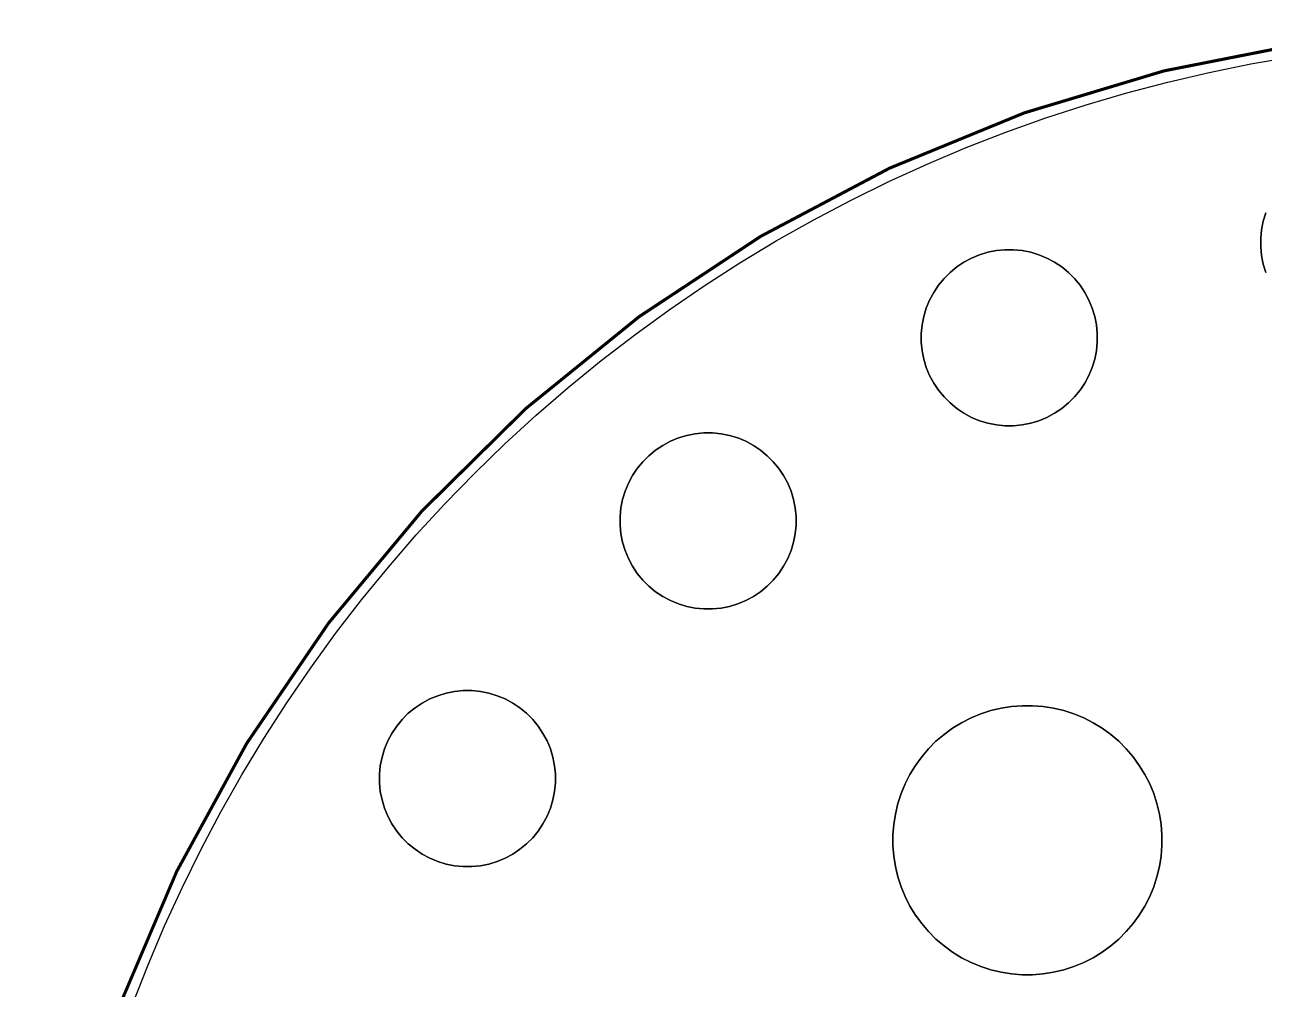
# Model space of a CAD drawing. Header units: millimetres. Extents: x -123 to 123, y -121 to 123.
# Drawn here: x -122.8 to -21.3, y 43.9 to 122.8 of the extents above; entities that cross this region are included whole.
import ezdxf

# ---------------------------------------------------------------- set-up
doc = ezdxf.new("R2010")
doc.units = ezdxf.units.MM
for name, color, linetype in [('BottomLayer', 5, 'Continuous'), ('Mechanical1', 6, 'Continuous'), ('MultiLayer', 9, 'Continuous'), ('TopLayer', 1, 'Continuous')]:
    doc.layers.add(name, color=color, linetype=linetype)

msp = doc.modelspace()

# ---------------------------------------------------------------- linework, layer by layer
at = {"layer": 'BottomLayer'}
for p, q in [((-22.44, 119.56), (-19.02, 120.15)), ((-29.22, 118.08), (-25.84, 118.87)), ((-25.84, 118.87), (-22.44, 119.56)), ((-32.58, 117.2), (-29.22, 118.08)), ((-35.91, 116.22), (-32.58, 117.2)), ((-39.21, 115.15), (-35.91, 116.22)), ((-42.48, 113.98), (-39.21, 115.15)), ((-45.72, 112.72), (-42.48, 113.98)), ((-48.91, 111.37), (-45.72, 112.72)), ((-52.07, 109.93), (-48.91, 111.37)), ((-55.19, 108.4), (-52.07, 109.93)), ((-58.26, 106.78), (-55.19, 108.4)), ((-61.28, 105.08), (-58.26, 106.78)), ((-21.42, 106.69), (-21.55, 106)), ((-21.21, 107.37), (-21.42, 106.69)), ((-21.55, 106), (-21.62, 105.3)), ((-64.26, 103.29), (-61.28, 105.08)), ((-21.62, 105.3), (-21.62, 104.94)), ((-21.62, 104.94), (-21.62, 104.59)), ((-21.62, 104.59), (-21.55, 103.88)), ((-45.28, 103.67), (-45.91, 103.34)), ((-44.63, 103.95), (-45.28, 103.67)), ((-43.95, 104.15), (-44.63, 103.95)), ((-43.26, 104.29), (-43.95, 104.15)), ((-42.56, 104.36), (-43.26, 104.29)), ((-41.85, 104.36), (-42.56, 104.36)), ((-41.14, 104.29), (-41.85, 104.36)), ((-40.45, 104.15), (-41.14, 104.29)), ((-39.77, 103.95), (-40.45, 104.15)), ((-39.12, 103.67), (-39.77, 103.95)), ((-38.5, 103.34), (-39.12, 103.67)), ((-21.55, 103.88), (-21.42, 103.19)), ((-67.18, 101.41), (-64.26, 103.29)), ((-47.04, 102.5), (-47.54, 102)), ((-46.5, 102.95), (-47.04, 102.5)), ((-45.91, 103.34), (-46.5, 102.95)), ((-37.91, 102.95), (-38.5, 103.34)), ((-37.36, 102.5), (-37.91, 102.95)), ((-36.86, 102), (-37.36, 102.5)), ((-21.42, 103.19), (-21.21, 102.51)), ((-47.99, 101.45), (-48.38, 100.86)), ((-47.54, 102), (-47.99, 101.45)), ((-36.41, 101.45), (-36.86, 102)), ((-36.02, 100.86), (-36.41, 101.45)), ((-70.04, 99.45), (-67.18, 101.41)), ((-48.38, 100.86), (-48.72, 100.24)), ((-35.69, 100.24), (-36.02, 100.86)), ((-72.85, 97.41), (-70.04, 99.45)), ((-48.99, 99.59), (-49.19, 98.91)), ((-48.72, 100.24), (-48.99, 99.59)), ((-35.41, 99.59), (-35.69, 100.24)), ((-35.21, 98.91), (-35.41, 99.59)), ((-49.19, 98.91), (-49.33, 98.22)), ((-35.07, 98.22), (-35.21, 98.91)), ((-75.6, 95.29), (-72.85, 97.41)), ((-49.33, 98.22), (-49.4, 97.51)), ((-49.4, 97.51), (-49.4, 97.16)), ((-35, 97.51), (-35.07, 98.22)), ((-35, 97.16), (-35, 97.51)), ((-49.4, 97.16), (-49.4, 96.8)), ((-49.4, 96.8), (-49.33, 96.1)), ((-35.07, 96.1), (-35, 96.8)), ((-35, 96.8), (-35, 97.16)), ((-49.33, 96.1), (-49.19, 95.41)), ((-49.19, 95.41), (-48.99, 94.73)), ((-35.41, 94.73), (-35.21, 95.41)), ((-35.21, 95.41), (-35.07, 96.1)), ((-78.29, 93.1), (-75.6, 95.29)), ((-48.99, 94.73), (-48.72, 94.08)), ((-35.69, 94.08), (-35.41, 94.73)), ((-48.72, 94.08), (-48.38, 93.45)), ((-48.38, 93.45), (-47.99, 92.86)), ((-36.41, 92.86), (-36.02, 93.45)), ((-36.02, 93.45), (-35.69, 94.08)), ((-80.92, 90.83), (-78.29, 93.1)), ((-47.99, 92.86), (-47.54, 92.32)), ((-47.54, 92.32), (-47.04, 91.82)), ((-37.36, 91.82), (-36.86, 92.32)), ((-36.86, 92.32), (-36.41, 92.86)), ((-47.04, 91.82), (-46.5, 91.37)), ((-46.5, 91.37), (-45.91, 90.98)), ((-38.5, 90.98), (-37.91, 91.37)), ((-37.91, 91.37), (-37.36, 91.82)), ((-83.47, 88.48), (-80.92, 90.83)), ((-45.91, 90.98), (-45.28, 90.64)), ((-45.28, 90.64), (-44.63, 90.37)), ((-44.63, 90.37), (-43.95, 90.17)), ((-40.45, 90.17), (-39.77, 90.37)), ((-39.77, 90.37), (-39.12, 90.64)), ((-39.12, 90.64), (-38.5, 90.98)), ((-67.91, 89.3), (-68.6, 89.16)), ((-67.2, 89.37), (-67.91, 89.3)), ((-66.5, 89.37), (-67.2, 89.37)), ((-65.79, 89.3), (-66.5, 89.37)), ((-65.1, 89.16), (-65.79, 89.3)), ((-43.95, 90.17), (-43.26, 90.03)), ((-43.26, 90.03), (-42.56, 89.96)), ((-42.56, 89.96), (-41.85, 89.96)), ((-41.85, 89.96), (-41.14, 90.03)), ((-41.14, 90.03), (-40.45, 90.17)), ((-85.96, 86.06), (-83.47, 88.48)), ((-70.56, 88.35), (-71.14, 87.96)), ((-69.93, 88.69), (-70.56, 88.35)), ((-69.28, 88.96), (-69.93, 88.69)), ((-68.6, 89.16), (-69.28, 88.96)), ((-64.42, 88.96), (-65.1, 89.16)), ((-63.77, 88.69), (-64.42, 88.96)), ((-63.14, 88.35), (-63.77, 88.69)), ((-62.56, 87.96), (-63.14, 88.35)), ((-71.69, 87.51), (-72.19, 87.01)), ((-71.14, 87.96), (-71.69, 87.51)), ((-62.01, 87.51), (-62.56, 87.96)), ((-61.51, 87.01), (-62.01, 87.51)), ((-72.64, 86.46), (-73.03, 85.88)), ((-72.19, 87.01), (-72.64, 86.46)), ((-61.06, 86.46), (-61.51, 87.01)), ((-60.67, 85.88), (-61.06, 86.46)), ((-88.39, 83.57), (-85.96, 86.06)), ((-73.37, 85.25), (-73.64, 84.6)), ((-73.03, 85.88), (-73.37, 85.25)), ((-60.33, 85.25), (-60.67, 85.88)), ((-60.06, 84.6), (-60.33, 85.25)), ((-73.64, 84.6), (-73.84, 83.92)), ((-59.86, 83.92), (-60.06, 84.6)), ((-90.73, 81.02), (-88.39, 83.57)), ((-73.98, 83.23), (-74.05, 82.52)), ((-73.84, 83.92), (-73.98, 83.23)), ((-59.72, 83.23), (-59.86, 83.92)), ((-59.65, 82.52), (-59.72, 83.23)), ((-74.05, 82.52), (-74.05, 82.17)), ((-74.05, 82.17), (-74.05, 81.82)), ((-59.65, 82.17), (-59.65, 82.52)), ((-59.65, 81.82), (-59.65, 82.17)), ((-74.05, 81.82), (-73.98, 81.11)), ((-59.72, 81.11), (-59.65, 81.82)), ((-93.01, 78.4), (-90.73, 81.02)), ((-73.98, 81.11), (-73.84, 80.42)), ((-73.84, 80.42), (-73.64, 79.74)), ((-60.06, 79.74), (-59.86, 80.42)), ((-59.86, 80.42), (-59.72, 81.11)), ((-73.64, 79.74), (-73.37, 79.09)), ((-60.33, 79.09), (-60.06, 79.74)), ((-95.21, 75.71), (-93.01, 78.4)), ((-73.37, 79.09), (-73.03, 78.46)), ((-73.03, 78.46), (-72.64, 77.88)), ((-61.06, 77.88), (-60.67, 78.46)), ((-60.67, 78.46), (-60.33, 79.09)), ((-72.64, 77.88), (-72.19, 77.33)), ((-72.19, 77.33), (-71.69, 76.83)), ((-62.01, 76.83), (-61.51, 77.33)), ((-61.51, 77.33), (-61.06, 77.88)), ((-71.69, 76.83), (-71.14, 76.38)), ((-71.14, 76.38), (-70.56, 75.99)), ((-63.14, 75.99), (-62.56, 76.38)), ((-62.56, 76.38), (-62.01, 76.83)), ((-97.33, 72.96), (-95.21, 75.71)), ((-70.56, 75.99), (-69.93, 75.65)), ((-69.93, 75.65), (-69.28, 75.38)), ((-69.28, 75.38), (-68.6, 75.18)), ((-68.6, 75.18), (-67.91, 75.04)), ((-65.79, 75.04), (-65.1, 75.18)), ((-65.1, 75.18), (-64.42, 75.38)), ((-64.42, 75.38), (-63.77, 75.65)), ((-63.77, 75.65), (-63.14, 75.99)), ((-67.91, 75.04), (-67.2, 74.97)), ((-67.2, 74.97), (-66.5, 74.97)), ((-66.5, 74.97), (-65.79, 75.04)), ((-99.37, 70.16), (-97.33, 72.96)), ((-101.33, 67.29), (-99.37, 70.16)), ((-88.29, 68.08), (-88.97, 67.87)), ((-87.6, 68.22), (-88.29, 68.08)), ((-86.89, 68.29), (-87.6, 68.22)), ((-86.19, 68.29), (-86.89, 68.29)), ((-85.48, 68.22), (-86.19, 68.29)), ((-84.79, 68.08), (-85.48, 68.22)), ((-84.11, 67.87), (-84.79, 68.08)), ((-103.21, 64.37), (-101.33, 67.29)), ((-90.25, 67.27), (-90.83, 66.88)), ((-89.62, 67.6), (-90.25, 67.27)), ((-88.97, 67.87), (-89.62, 67.6)), ((-83.46, 67.6), (-84.11, 67.87)), ((-82.83, 67.27), (-83.46, 67.6)), ((-82.25, 66.88), (-82.83, 67.27)), ((-42.01, 66.99), (-42.87, 66.85)), ((-41.15, 67.05), (-42.01, 66.99)), ((-40.29, 67.05), (-41.15, 67.05)), ((-39.42, 66.99), (-40.29, 67.05)), ((-38.57, 66.85), (-39.42, 66.99)), ((-91.88, 65.93), (-92.33, 65.38)), ((-91.38, 66.43), (-91.88, 65.93)), ((-90.83, 66.88), (-91.38, 66.43)), ((-81.7, 66.43), (-82.25, 66.88)), ((-81.2, 65.93), (-81.7, 66.43)), ((-80.75, 65.38), (-81.2, 65.93)), ((-45.33, 66.05), (-46.1, 65.66)), ((-44.53, 66.38), (-45.33, 66.05)), ((-43.71, 66.65), (-44.53, 66.38)), ((-42.87, 66.85), (-43.71, 66.65)), ((-37.73, 66.65), (-38.57, 66.85)), ((-36.91, 66.38), (-37.73, 66.65)), ((-36.11, 66.05), (-36.91, 66.38)), ((-35.34, 65.66), (-36.11, 66.05)), ((-92.33, 65.38), (-92.72, 64.79)), ((-80.36, 64.79), (-80.75, 65.38)), ((-46.84, 65.21), (-47.54, 64.7)), ((-46.1, 65.66), (-46.84, 65.21)), ((-34.6, 65.21), (-35.34, 65.66)), ((-33.9, 64.7), (-34.6, 65.21)), ((-105.01, 61.4), (-103.21, 64.37)), ((-93.06, 64.17), (-93.33, 63.52)), ((-92.72, 64.79), (-93.06, 64.17)), ((-80.02, 64.17), (-80.36, 64.79)), ((-79.75, 63.52), (-80.02, 64.17)), ((-48.2, 64.14), (-48.81, 63.52)), ((-47.54, 64.7), (-48.2, 64.14)), ((-33.24, 64.14), (-33.9, 64.7)), ((-32.63, 63.52), (-33.24, 64.14)), ((-93.33, 63.52), (-93.53, 62.84)), ((-79.55, 62.84), (-79.75, 63.52)), ((-48.81, 63.52), (-49.37, 62.87)), ((-32.07, 62.87), (-32.63, 63.52)), ((-93.67, 62.14), (-93.74, 61.44)), ((-93.53, 62.84), (-93.67, 62.14)), ((-79.41, 62.14), (-79.55, 62.84)), ((-79.34, 61.44), (-79.41, 62.14)), ((-49.88, 62.17), (-50.33, 61.43)), ((-49.37, 62.87), (-49.88, 62.17)), ((-31.56, 62.17), (-32.07, 62.87)), ((-31.11, 61.43), (-31.56, 62.17)), ((-106.72, 58.38), (-105.01, 61.4)), ((-93.74, 61.44), (-93.74, 61.09)), ((-93.74, 61.09), (-93.74, 60.73)), ((-79.34, 61.09), (-79.34, 61.44)), ((-79.34, 60.73), (-79.34, 61.09)), ((-50.33, 61.43), (-50.72, 60.66)), ((-30.71, 60.66), (-31.11, 61.43)), ((-93.74, 60.73), (-93.67, 60.03)), ((-93.67, 60.03), (-93.53, 59.34)), ((-79.55, 59.34), (-79.41, 60.03)), ((-79.41, 60.03), (-79.34, 60.73)), ((-51.06, 59.86), (-51.32, 59.04)), ((-50.72, 60.66), (-51.06, 59.86)), ((-30.38, 59.86), (-30.71, 60.66)), ((-30.12, 59.04), (-30.38, 59.86)), ((-93.53, 59.34), (-93.33, 58.66)), ((-79.75, 58.66), (-79.55, 59.34)), ((-51.32, 59.04), (-51.52, 58.19)), ((-29.91, 58.19), (-30.12, 59.04)), ((-108.34, 55.31), (-106.72, 58.38)), ((-93.33, 58.66), (-93.06, 58)), ((-93.06, 58), (-92.72, 57.38)), ((-80.36, 57.38), (-80.02, 58)), ((-80.02, 58), (-79.75, 58.66)), ((-51.52, 58.19), (-51.66, 57.34)), ((-29.78, 57.34), (-29.91, 58.19)), ((-92.72, 57.38), (-92.33, 56.79)), ((-80.75, 56.79), (-80.36, 57.38)), ((-51.66, 57.34), (-51.73, 56.48)), ((-29.71, 56.48), (-29.78, 57.34)), ((-92.33, 56.79), (-91.88, 56.25)), ((-91.88, 56.25), (-91.38, 55.75)), ((-81.7, 55.75), (-81.2, 56.25)), ((-81.2, 56.25), (-80.75, 56.79)), ((-51.73, 56.48), (-51.73, 56.04)), ((-51.73, 56.04), (-51.73, 55.61)), ((-29.71, 56.04), (-29.71, 56.48)), ((-29.71, 55.61), (-29.71, 56.04)), ((-109.87, 52.2), (-108.34, 55.31)), ((-91.38, 55.75), (-90.83, 55.3)), ((-90.83, 55.3), (-90.25, 54.9)), ((-90.25, 54.9), (-89.62, 54.57)), ((-83.46, 54.57), (-82.83, 54.9)), ((-82.83, 54.9), (-82.25, 55.3)), ((-82.25, 55.3), (-81.7, 55.75)), ((-51.73, 55.61), (-51.66, 54.75)), ((-29.78, 54.75), (-29.71, 55.61)), ((-89.62, 54.57), (-88.97, 54.3)), ((-88.97, 54.3), (-88.29, 54.09)), ((-88.29, 54.09), (-87.6, 53.96)), ((-87.6, 53.96), (-86.89, 53.89)), ((-86.89, 53.89), (-86.19, 53.89)), ((-86.19, 53.89), (-85.48, 53.96)), ((-85.48, 53.96), (-84.79, 54.09)), ((-84.79, 54.09), (-84.11, 54.3)), ((-84.11, 54.3), (-83.46, 54.57)), ((-51.66, 54.75), (-51.52, 53.9)), ((-51.52, 53.9), (-51.32, 53.05)), ((-30.12, 53.05), (-29.91, 53.9)), ((-29.91, 53.9), (-29.78, 54.75)), ((-51.32, 53.05), (-51.06, 52.23)), ((-30.38, 52.23), (-30.12, 53.05)), ((-111.32, 49.04), (-109.87, 52.2)), ((-51.06, 52.23), (-50.72, 51.43)), ((-30.71, 51.43), (-30.38, 52.23)), ((-50.72, 51.43), (-50.33, 50.66)), ((-31.11, 50.66), (-30.71, 51.43)), ((-50.33, 50.66), (-49.88, 49.92)), ((-49.88, 49.92), (-49.37, 49.22)), ((-32.07, 49.22), (-31.56, 49.92)), ((-31.56, 49.92), (-31.11, 50.66)), ((-112.67, 45.84), (-111.32, 49.04)), ((-49.37, 49.22), (-48.81, 48.57)), ((-32.63, 48.57), (-32.07, 49.22)), ((-48.81, 48.57), (-48.2, 47.95)), ((-48.2, 47.95), (-47.54, 47.39)), ((-33.9, 47.39), (-33.24, 47.95)), ((-33.24, 47.95), (-32.63, 48.57)), ((-47.54, 47.39), (-46.84, 46.88)), ((-46.84, 46.88), (-46.1, 46.43)), ((-35.34, 46.43), (-34.6, 46.88)), ((-34.6, 46.88), (-33.9, 47.39)), ((-113.94, 42.61), (-112.67, 45.84)), ((-46.1, 46.43), (-45.33, 46.04)), ((-45.33, 46.04), (-44.53, 45.71)), ((-44.53, 45.71), (-43.71, 45.44)), ((-37.73, 45.44), (-36.91, 45.71)), ((-36.91, 45.71), (-36.11, 46.04)), ((-36.11, 46.04), (-35.34, 46.43)), ((-43.71, 45.44), (-42.87, 45.24)), ((-42.87, 45.24), (-42.01, 45.1)), ((-42.01, 45.1), (-41.15, 45.04)), ((-41.15, 45.04), (-40.29, 45.04)), ((-40.29, 45.04), (-39.42, 45.1)), ((-39.42, 45.1), (-38.57, 45.24)), ((-38.57, 45.24), (-37.73, 45.44))]:
    msp.add_line(p, q, dxfattribs=at)
at = {"layer": 'Mechanical1', "const_width": 0.254}
msp.add_lwpolyline([(-21.17, -120.8, -11.497626), (21.17, -120.8)], format="xyb", dxfattribs=at)
at = {"layer": 'MultiLayer'}
for p, q in [((-21.55, 106), (-21.42, 106.69)), ((-21.42, 106.69), (-21.21, 107.37)), ((-21.62, 105.3), (-21.55, 106)), ((-21.62, 104.94), (-21.62, 105.3)), ((-21.62, 104.59), (-21.62, 104.94)), ((-21.55, 103.88), (-21.62, 104.59)), ((-45.91, 103.34), (-45.28, 103.67)), ((-45.28, 103.67), (-44.63, 103.95)), ((-44.63, 103.95), (-43.95, 104.15)), ((-43.95, 104.15), (-43.26, 104.29)), ((-43.26, 104.29), (-42.56, 104.36)), ((-42.56, 104.36), (-42.2, 104.36)), ((-42.2, 104.36), (-41.85, 104.36)), ((-41.85, 104.36), (-41.14, 104.29)), ((-41.14, 104.29), (-40.45, 104.15)), ((-40.45, 104.15), (-39.77, 103.95)), ((-39.77, 103.95), (-39.12, 103.67)), ((-39.12, 103.67), (-38.5, 103.34)), ((-21.42, 103.19), (-21.55, 103.88)), ((-47.54, 102), (-47.04, 102.5)), ((-47.04, 102.5), (-46.5, 102.95)), ((-46.5, 102.95), (-45.91, 103.34)), ((-38.5, 103.34), (-37.91, 102.95)), ((-37.91, 102.95), (-37.36, 102.5)), ((-37.36, 102.5), (-36.86, 102)), ((-21.21, 102.51), (-21.42, 103.19)), ((-48.38, 100.86), (-47.99, 101.45)), ((-47.99, 101.45), (-47.54, 102)), ((-36.86, 102), (-36.41, 101.45)), ((-36.41, 101.45), (-36.02, 100.86)), ((-48.72, 100.24), (-48.38, 100.86)), ((-36.02, 100.86), (-35.69, 100.24)), ((-49.19, 98.91), (-48.99, 99.59)), ((-48.99, 99.59), (-48.72, 100.24)), ((-35.69, 100.24), (-35.41, 99.59)), ((-35.41, 99.59), (-35.21, 98.91)), ((-49.33, 98.22), (-49.19, 98.91)), ((-35.21, 98.91), (-35.07, 98.22)), ((-49.4, 97.51), (-49.33, 98.22)), ((-49.4, 97.16), (-49.4, 97.51)), ((-35.07, 98.22), (-35, 97.51)), ((-35, 97.51), (-35, 97.16)), ((-49.4, 96.8), (-49.4, 97.16)), ((-49.33, 96.1), (-49.4, 96.8)), ((-35, 96.8), (-35.07, 96.1)), ((-35, 97.16), (-35, 96.8)), ((-49.19, 95.41), (-49.33, 96.1)), ((-48.99, 94.73), (-49.19, 95.41)), ((-35.21, 95.41), (-35.41, 94.73)), ((-35.07, 96.1), (-35.21, 95.41)), ((-48.72, 94.08), (-48.99, 94.73)), ((-35.41, 94.73), (-35.69, 94.08)), ((-48.38, 93.45), (-48.72, 94.08)), ((-47.99, 92.86), (-48.38, 93.45)), ((-36.02, 93.45), (-36.41, 92.86)), ((-35.69, 94.08), (-36.02, 93.45)), ((-47.54, 92.32), (-47.99, 92.86)), ((-47.04, 91.82), (-47.54, 92.32)), ((-36.86, 92.32), (-37.36, 91.82)), ((-36.41, 92.86), (-36.86, 92.32)), ((-46.5, 91.37), (-47.04, 91.82)), ((-45.91, 90.98), (-46.5, 91.37)), ((-37.91, 91.37), (-38.5, 90.98)), ((-37.36, 91.82), (-37.91, 91.37)), ((-45.28, 90.64), (-45.91, 90.98)), ((-44.63, 90.37), (-45.28, 90.64)), ((-43.95, 90.17), (-44.63, 90.37)), ((-39.77, 90.37), (-40.45, 90.17)), ((-39.12, 90.64), (-39.77, 90.37)), ((-38.5, 90.98), (-39.12, 90.64)), ((-68.6, 89.16), (-67.91, 89.3)), ((-67.91, 89.3), (-67.2, 89.37)), ((-67.2, 89.37), (-66.85, 89.37)), ((-66.85, 89.37), (-66.5, 89.37)), ((-66.5, 89.37), (-65.79, 89.3)), ((-65.79, 89.3), (-65.1, 89.16)), ((-43.26, 90.03), (-43.95, 90.17)), ((-42.56, 89.96), (-43.26, 90.03)), ((-42.2, 89.96), (-42.56, 89.96)), ((-42.2, 89.96), (-42.2, 89.96)), ((-41.85, 89.96), (-42.2, 89.96)), ((-41.14, 90.03), (-41.85, 89.96)), ((-40.45, 90.17), (-41.14, 90.03)), ((-71.14, 87.96), (-70.56, 88.35)), ((-70.56, 88.35), (-69.93, 88.69)), ((-69.93, 88.69), (-69.28, 88.96)), ((-69.28, 88.96), (-68.6, 89.16)), ((-65.1, 89.16), (-64.42, 88.96)), ((-64.42, 88.96), (-63.77, 88.69)), ((-63.77, 88.69), (-63.14, 88.35)), ((-63.14, 88.35), (-62.56, 87.96)), ((-72.19, 87.01), (-71.69, 87.51)), ((-71.69, 87.51), (-71.14, 87.96)), ((-62.56, 87.96), (-62.01, 87.51)), ((-62.01, 87.51), (-61.51, 87.01)), ((-73.03, 85.88), (-72.64, 86.46)), ((-72.64, 86.46), (-72.19, 87.01)), ((-61.51, 87.01), (-61.06, 86.46)), ((-61.06, 86.46), (-60.67, 85.88)), ((-73.64, 84.6), (-73.37, 85.25)), ((-73.37, 85.25), (-73.03, 85.88)), ((-60.67, 85.88), (-60.33, 85.25)), ((-60.33, 85.25), (-60.06, 84.6)), ((-73.84, 83.92), (-73.64, 84.6)), ((-60.06, 84.6), (-59.86, 83.92)), ((-74.05, 82.52), (-73.98, 83.23)), ((-73.98, 83.23), (-73.84, 83.92)), ((-59.86, 83.92), (-59.72, 83.23)), ((-59.72, 83.23), (-59.65, 82.52)), ((-74.05, 82.17), (-74.05, 82.52)), ((-74.05, 81.82), (-74.05, 82.17)), ((-59.65, 82.52), (-59.65, 82.17)), ((-59.65, 82.17), (-59.65, 81.82)), ((-73.98, 81.11), (-74.05, 81.82)), ((-59.65, 81.82), (-59.72, 81.11)), ((-73.84, 80.42), (-73.98, 81.11)), ((-73.64, 79.74), (-73.84, 80.42)), ((-59.86, 80.42), (-60.06, 79.74)), ((-59.72, 81.11), (-59.86, 80.42)), ((-73.37, 79.09), (-73.64, 79.74)), ((-60.06, 79.74), (-60.33, 79.09)), ((-73.03, 78.46), (-73.37, 79.09)), ((-72.64, 77.88), (-73.03, 78.46)), ((-60.67, 78.46), (-61.06, 77.88)), ((-60.33, 79.09), (-60.67, 78.46)), ((-72.19, 77.33), (-72.64, 77.88)), ((-71.69, 76.83), (-72.19, 77.33)), ((-61.51, 77.33), (-62.01, 76.83)), ((-61.06, 77.88), (-61.51, 77.33)), ((-71.14, 76.38), (-71.69, 76.83)), ((-70.56, 75.99), (-71.14, 76.38)), ((-62.56, 76.38), (-63.14, 75.99)), ((-62.01, 76.83), (-62.56, 76.38)), ((-69.93, 75.65), (-70.56, 75.99)), ((-69.28, 75.38), (-69.93, 75.65)), ((-68.6, 75.18), (-69.28, 75.38)), ((-67.91, 75.04), (-68.6, 75.18)), ((-65.1, 75.18), (-65.79, 75.04)), ((-64.42, 75.38), (-65.1, 75.18)), ((-63.77, 75.65), (-64.42, 75.38)), ((-63.14, 75.99), (-63.77, 75.65)), ((-67.2, 74.97), (-67.91, 75.04)), ((-66.85, 74.97), (-67.2, 74.97)), ((-66.85, 74.97), (-66.85, 74.97)), ((-66.5, 74.97), (-66.85, 74.97)), ((-65.79, 75.04), (-66.5, 74.97)), ((-88.97, 67.87), (-88.29, 68.08)), ((-88.29, 68.08), (-87.6, 68.22)), ((-87.6, 68.22), (-86.89, 68.29)), ((-86.89, 68.29), (-86.54, 68.29)), ((-86.54, 68.29), (-86.19, 68.29)), ((-86.19, 68.29), (-85.48, 68.22)), ((-85.48, 68.22), (-84.79, 68.08)), ((-84.79, 68.08), (-84.11, 67.87)), ((-90.83, 66.88), (-90.25, 67.27)), ((-90.25, 67.27), (-89.62, 67.6)), ((-89.62, 67.6), (-88.97, 67.87)), ((-84.11, 67.87), (-83.46, 67.6)), ((-83.46, 67.6), (-82.83, 67.27)), ((-82.83, 67.27), (-82.25, 66.88)), ((-42.87, 66.85), (-42.01, 66.99)), ((-42.01, 66.99), (-41.15, 67.05)), ((-41.15, 67.05), (-40.72, 67.05)), ((-40.72, 67.05), (-40.29, 67.05)), ((-40.29, 67.05), (-39.42, 66.99)), ((-39.42, 66.99), (-38.57, 66.85)), ((-92.33, 65.38), (-91.88, 65.93)), ((-91.88, 65.93), (-91.38, 66.43)), ((-91.38, 66.43), (-90.83, 66.88)), ((-82.25, 66.88), (-81.7, 66.43)), ((-81.7, 66.43), (-81.2, 65.93)), ((-81.2, 65.93), (-80.75, 65.38)), ((-46.1, 65.66), (-45.33, 66.05)), ((-45.33, 66.05), (-44.53, 66.38)), ((-44.53, 66.38), (-43.71, 66.65)), ((-43.71, 66.65), (-42.87, 66.85)), ((-38.57, 66.85), (-37.73, 66.65)), ((-37.73, 66.65), (-36.91, 66.38)), ((-36.91, 66.38), (-36.11, 66.05)), ((-36.11, 66.05), (-35.34, 65.66)), ((-92.72, 64.79), (-92.33, 65.38)), ((-80.75, 65.38), (-80.36, 64.79)), ((-47.54, 64.7), (-46.84, 65.21)), ((-46.84, 65.21), (-46.1, 65.66)), ((-35.34, 65.66), (-34.6, 65.21)), ((-34.6, 65.21), (-33.9, 64.7)), ((-93.33, 63.52), (-93.06, 64.17)), ((-93.06, 64.17), (-92.72, 64.79)), ((-80.36, 64.79), (-80.02, 64.17)), ((-80.02, 64.17), (-79.75, 63.52)), ((-48.81, 63.52), (-48.2, 64.14)), ((-48.2, 64.14), (-47.54, 64.7)), ((-33.9, 64.7), (-33.24, 64.14)), ((-33.24, 64.14), (-32.63, 63.52)), ((-93.53, 62.84), (-93.33, 63.52)), ((-79.75, 63.52), (-79.55, 62.84)), ((-49.37, 62.87), (-48.81, 63.52)), ((-32.63, 63.52), (-32.07, 62.87)), ((-93.74, 61.44), (-93.67, 62.14)), ((-93.67, 62.14), (-93.53, 62.84)), ((-79.55, 62.84), (-79.41, 62.14)), ((-79.41, 62.14), (-79.34, 61.44)), ((-50.33, 61.43), (-49.88, 62.17)), ((-49.88, 62.17), (-49.37, 62.87)), ((-32.07, 62.87), (-31.56, 62.17)), ((-31.56, 62.17), (-31.11, 61.43)), ((-93.74, 61.09), (-93.74, 61.44)), ((-93.74, 60.73), (-93.74, 61.09)), ((-79.34, 61.44), (-79.34, 61.09)), ((-79.34, 61.09), (-79.34, 60.73)), ((-50.72, 60.66), (-50.33, 61.43)), ((-31.11, 61.43), (-30.71, 60.66)), ((-93.67, 60.03), (-93.74, 60.73)), ((-93.53, 59.34), (-93.67, 60.03)), ((-79.41, 60.03), (-79.55, 59.34)), ((-79.34, 60.73), (-79.41, 60.03)), ((-51.32, 59.04), (-51.06, 59.86)), ((-51.06, 59.86), (-50.72, 60.66)), ((-30.71, 60.66), (-30.38, 59.86)), ((-30.38, 59.86), (-30.12, 59.04)), ((-93.33, 58.66), (-93.53, 59.34)), ((-79.55, 59.34), (-79.75, 58.66)), ((-51.52, 58.19), (-51.32, 59.04)), ((-30.12, 59.04), (-29.91, 58.19)), ((-93.06, 58), (-93.33, 58.66)), ((-92.72, 57.38), (-93.06, 58)), ((-80.02, 58), (-80.36, 57.38)), ((-79.75, 58.66), (-80.02, 58)), ((-51.66, 57.34), (-51.52, 58.19)), ((-29.91, 58.19), (-29.78, 57.34)), ((-92.33, 56.79), (-92.72, 57.38)), ((-80.36, 57.38), (-80.75, 56.79)), ((-51.73, 56.48), (-51.66, 57.34)), ((-29.78, 57.34), (-29.71, 56.48)), ((-91.88, 56.25), (-92.33, 56.79)), ((-91.38, 55.75), (-91.88, 56.25)), ((-81.2, 56.25), (-81.7, 55.75)), ((-80.75, 56.79), (-81.2, 56.25)), ((-51.73, 56.04), (-51.73, 56.48)), ((-51.73, 55.61), (-51.73, 56.04)), ((-29.71, 56.48), (-29.71, 56.04)), ((-29.71, 56.04), (-29.71, 55.61)), ((-90.83, 55.3), (-91.38, 55.75)), ((-90.25, 54.9), (-90.83, 55.3)), ((-89.62, 54.57), (-90.25, 54.9)), ((-82.83, 54.9), (-83.46, 54.57)), ((-82.25, 55.3), (-82.83, 54.9)), ((-81.7, 55.75), (-82.25, 55.3)), ((-51.66, 54.75), (-51.73, 55.61)), ((-29.71, 55.61), (-29.78, 54.75)), ((-88.97, 54.3), (-89.62, 54.57)), ((-88.29, 54.09), (-88.97, 54.3)), ((-87.6, 53.96), (-88.29, 54.09)), ((-86.89, 53.89), (-87.6, 53.96)), ((-86.54, 53.89), (-86.89, 53.89)), ((-86.54, 53.89), (-86.54, 53.89)), ((-86.19, 53.89), (-86.54, 53.89)), ((-85.48, 53.96), (-86.19, 53.89)), ((-84.79, 54.09), (-85.48, 53.96)), ((-84.11, 54.3), (-84.79, 54.09)), ((-83.46, 54.57), (-84.11, 54.3)), ((-51.52, 53.9), (-51.66, 54.75)), ((-51.32, 53.05), (-51.52, 53.9)), ((-29.91, 53.9), (-30.12, 53.05)), ((-29.78, 54.75), (-29.91, 53.9)), ((-51.06, 52.23), (-51.32, 53.05)), ((-30.12, 53.05), (-30.38, 52.23)), ((-50.72, 51.43), (-51.06, 52.23)), ((-30.38, 52.23), (-30.71, 51.43)), ((-50.33, 50.66), (-50.72, 51.43)), ((-30.71, 51.43), (-31.11, 50.66)), ((-49.88, 49.92), (-50.33, 50.66)), ((-49.37, 49.22), (-49.88, 49.92)), ((-31.56, 49.92), (-32.07, 49.22)), ((-31.11, 50.66), (-31.56, 49.92)), ((-48.81, 48.57), (-49.37, 49.22)), ((-32.07, 49.22), (-32.63, 48.57)), ((-48.2, 47.95), (-48.81, 48.57)), ((-47.54, 47.39), (-48.2, 47.95)), ((-33.24, 47.95), (-33.9, 47.39)), ((-32.63, 48.57), (-33.24, 47.95)), ((-46.84, 46.88), (-47.54, 47.39)), ((-46.1, 46.43), (-46.84, 46.88)), ((-34.6, 46.88), (-35.34, 46.43)), ((-33.9, 47.39), (-34.6, 46.88)), ((-45.33, 46.04), (-46.1, 46.43)), ((-44.53, 45.71), (-45.33, 46.04)), ((-43.71, 45.44), (-44.53, 45.71)), ((-36.91, 45.71), (-37.73, 45.44)), ((-36.11, 46.04), (-36.91, 45.71)), ((-35.34, 46.43), (-36.11, 46.04)), ((-42.87, 45.24), (-43.71, 45.44)), ((-42.01, 45.1), (-42.87, 45.24)), ((-41.15, 45.04), (-42.01, 45.1)), ((-40.72, 45.04), (-41.15, 45.04)), ((-40.72, 45.04), (-40.72, 45.04)), ((-40.29, 45.04), (-40.72, 45.04)), ((-39.42, 45.1), (-40.29, 45.04)), ((-38.57, 45.24), (-39.42, 45.1)), ((-37.73, 45.44), (-38.57, 45.24))]:
    msp.add_line(p, q, dxfattribs=at)
at = {"layer": 'TopLayer'}
for p, q in [((-22.44, 119.56), (-19.02, 120.15)), ((-29.22, 118.08), (-25.84, 118.87)), ((-25.84, 118.87), (-22.44, 119.56)), ((-32.58, 117.2), (-29.22, 118.08)), ((-35.91, 116.22), (-32.58, 117.2)), ((-39.21, 115.15), (-35.91, 116.22)), ((-42.48, 113.98), (-39.21, 115.15)), ((-45.72, 112.72), (-42.48, 113.98)), ((-48.91, 111.37), (-45.72, 112.72)), ((-52.07, 109.93), (-48.91, 111.37)), ((-55.19, 108.4), (-52.07, 109.93)), ((-58.26, 106.78), (-55.19, 108.4)), ((-61.28, 105.08), (-58.26, 106.78)), ((-21.42, 106.69), (-21.55, 106)), ((-21.21, 107.37), (-21.42, 106.69)), ((-21.55, 106), (-21.62, 105.3)), ((-64.26, 103.29), (-61.28, 105.08)), ((-21.62, 105.3), (-21.62, 104.94)), ((-21.62, 104.94), (-21.62, 104.59)), ((-21.62, 104.59), (-21.55, 103.88)), ((-45.28, 103.67), (-45.91, 103.34)), ((-44.63, 103.95), (-45.28, 103.67)), ((-43.95, 104.15), (-44.63, 103.95)), ((-43.26, 104.29), (-43.95, 104.15)), ((-42.56, 104.36), (-43.26, 104.29)), ((-41.85, 104.36), (-42.56, 104.36)), ((-41.14, 104.29), (-41.85, 104.36)), ((-40.45, 104.15), (-41.14, 104.29)), ((-39.77, 103.95), (-40.45, 104.15)), ((-39.12, 103.67), (-39.77, 103.95)), ((-38.5, 103.34), (-39.12, 103.67)), ((-21.55, 103.88), (-21.42, 103.19)), ((-67.18, 101.41), (-64.26, 103.29)), ((-47.04, 102.5), (-47.54, 102)), ((-46.5, 102.95), (-47.04, 102.5)), ((-45.91, 103.34), (-46.5, 102.95)), ((-37.91, 102.95), (-38.5, 103.34)), ((-37.36, 102.5), (-37.91, 102.95)), ((-36.86, 102), (-37.36, 102.5)), ((-21.42, 103.19), (-21.21, 102.51)), ((-47.99, 101.45), (-48.38, 100.86)), ((-47.54, 102), (-47.99, 101.45)), ((-36.41, 101.45), (-36.86, 102)), ((-36.02, 100.86), (-36.41, 101.45)), ((-70.04, 99.45), (-67.18, 101.41)), ((-48.38, 100.86), (-48.72, 100.24)), ((-35.69, 100.24), (-36.02, 100.86)), ((-72.85, 97.41), (-70.04, 99.45)), ((-48.99, 99.59), (-49.19, 98.91)), ((-48.72, 100.24), (-48.99, 99.59)), ((-35.41, 99.59), (-35.69, 100.24)), ((-35.21, 98.91), (-35.41, 99.59)), ((-49.19, 98.91), (-49.33, 98.22)), ((-35.07, 98.22), (-35.21, 98.91)), ((-75.6, 95.29), (-72.85, 97.41)), ((-49.33, 98.22), (-49.4, 97.51)), ((-49.4, 97.51), (-49.4, 97.16)), ((-35, 97.51), (-35.07, 98.22)), ((-35, 97.16), (-35, 97.51)), ((-49.4, 97.16), (-49.4, 96.8)), ((-49.4, 96.8), (-49.33, 96.1)), ((-35.07, 96.1), (-35, 96.8)), ((-35, 96.8), (-35, 97.16)), ((-49.33, 96.1), (-49.19, 95.41)), ((-49.19, 95.41), (-48.99, 94.73)), ((-35.41, 94.73), (-35.21, 95.41)), ((-35.21, 95.41), (-35.07, 96.1)), ((-78.29, 93.1), (-75.6, 95.29)), ((-48.99, 94.73), (-48.72, 94.08)), ((-35.69, 94.08), (-35.41, 94.73)), ((-48.72, 94.08), (-48.38, 93.45)), ((-48.38, 93.45), (-47.99, 92.86)), ((-36.41, 92.86), (-36.02, 93.45)), ((-36.02, 93.45), (-35.69, 94.08)), ((-80.92, 90.83), (-78.29, 93.1)), ((-47.99, 92.86), (-47.54, 92.32)), ((-47.54, 92.32), (-47.04, 91.82)), ((-37.36, 91.82), (-36.86, 92.32)), ((-36.86, 92.32), (-36.41, 92.86)), ((-47.04, 91.82), (-46.5, 91.37)), ((-46.5, 91.37), (-45.91, 90.98)), ((-38.5, 90.98), (-37.91, 91.37)), ((-37.91, 91.37), (-37.36, 91.82)), ((-83.47, 88.48), (-80.92, 90.83)), ((-45.91, 90.98), (-45.28, 90.64)), ((-45.28, 90.64), (-44.63, 90.37)), ((-44.63, 90.37), (-43.95, 90.17)), ((-40.45, 90.17), (-39.77, 90.37)), ((-39.77, 90.37), (-39.12, 90.64)), ((-39.12, 90.64), (-38.5, 90.98)), ((-67.91, 89.3), (-68.6, 89.16)), ((-67.2, 89.37), (-67.91, 89.3)), ((-66.5, 89.37), (-67.2, 89.37)), ((-65.79, 89.3), (-66.5, 89.37)), ((-65.1, 89.16), (-65.79, 89.3)), ((-43.95, 90.17), (-43.26, 90.03)), ((-43.26, 90.03), (-42.56, 89.96)), ((-42.56, 89.96), (-41.85, 89.96)), ((-41.85, 89.96), (-41.14, 90.03)), ((-41.14, 90.03), (-40.45, 90.17)), ((-85.96, 86.06), (-83.47, 88.48)), ((-70.56, 88.35), (-71.14, 87.96)), ((-69.93, 88.69), (-70.56, 88.35)), ((-69.28, 88.96), (-69.93, 88.69)), ((-68.6, 89.16), (-69.28, 88.96)), ((-64.42, 88.96), (-65.1, 89.16)), ((-63.77, 88.69), (-64.42, 88.96)), ((-63.14, 88.35), (-63.77, 88.69)), ((-62.56, 87.96), (-63.14, 88.35)), ((-71.69, 87.51), (-72.19, 87.01)), ((-71.14, 87.96), (-71.69, 87.51)), ((-62.01, 87.51), (-62.56, 87.96)), ((-61.51, 87.01), (-62.01, 87.51)), ((-72.64, 86.46), (-73.03, 85.88)), ((-72.19, 87.01), (-72.64, 86.46)), ((-61.06, 86.46), (-61.51, 87.01)), ((-60.67, 85.88), (-61.06, 86.46)), ((-88.39, 83.57), (-85.96, 86.06)), ((-73.37, 85.25), (-73.64, 84.6)), ((-73.03, 85.88), (-73.37, 85.25)), ((-60.33, 85.25), (-60.67, 85.88)), ((-60.06, 84.6), (-60.33, 85.25)), ((-73.64, 84.6), (-73.84, 83.92)), ((-59.86, 83.92), (-60.06, 84.6)), ((-90.73, 81.02), (-88.39, 83.57)), ((-73.98, 83.23), (-74.05, 82.52)), ((-73.84, 83.92), (-73.98, 83.23)), ((-59.72, 83.23), (-59.86, 83.92)), ((-59.65, 82.52), (-59.72, 83.23)), ((-74.05, 82.52), (-74.05, 82.17)), ((-74.05, 82.17), (-74.05, 81.82)), ((-59.65, 82.17), (-59.65, 82.52)), ((-59.65, 81.82), (-59.65, 82.17)), ((-74.05, 81.82), (-73.98, 81.11)), ((-59.72, 81.11), (-59.65, 81.82)), ((-93.01, 78.4), (-90.73, 81.02)), ((-73.98, 81.11), (-73.84, 80.42)), ((-73.84, 80.42), (-73.64, 79.74)), ((-60.06, 79.74), (-59.86, 80.42)), ((-59.86, 80.42), (-59.72, 81.11)), ((-73.64, 79.74), (-73.37, 79.09)), ((-60.33, 79.09), (-60.06, 79.74)), ((-95.21, 75.71), (-93.01, 78.4)), ((-73.37, 79.09), (-73.03, 78.46)), ((-73.03, 78.46), (-72.64, 77.88)), ((-61.06, 77.88), (-60.67, 78.46)), ((-60.67, 78.46), (-60.33, 79.09)), ((-72.64, 77.88), (-72.19, 77.33)), ((-72.19, 77.33), (-71.69, 76.83)), ((-62.01, 76.83), (-61.51, 77.33)), ((-61.51, 77.33), (-61.06, 77.88)), ((-71.69, 76.83), (-71.14, 76.38)), ((-71.14, 76.38), (-70.56, 75.99)), ((-63.14, 75.99), (-62.56, 76.38)), ((-62.56, 76.38), (-62.01, 76.83)), ((-97.33, 72.96), (-95.21, 75.71)), ((-70.56, 75.99), (-69.93, 75.65)), ((-69.93, 75.65), (-69.28, 75.38)), ((-69.28, 75.38), (-68.6, 75.18)), ((-68.6, 75.18), (-67.91, 75.04)), ((-65.79, 75.04), (-65.1, 75.18)), ((-65.1, 75.18), (-64.42, 75.38)), ((-64.42, 75.38), (-63.77, 75.65)), ((-63.77, 75.65), (-63.14, 75.99)), ((-67.91, 75.04), (-67.2, 74.97)), ((-67.2, 74.97), (-66.5, 74.97)), ((-66.5, 74.97), (-65.79, 75.04)), ((-99.37, 70.16), (-97.33, 72.96)), ((-101.33, 67.29), (-99.37, 70.16)), ((-88.29, 68.08), (-88.97, 67.87)), ((-87.6, 68.22), (-88.29, 68.08)), ((-86.89, 68.29), (-87.6, 68.22)), ((-86.19, 68.29), (-86.89, 68.29)), ((-85.48, 68.22), (-86.19, 68.29)), ((-84.79, 68.08), (-85.48, 68.22)), ((-84.11, 67.87), (-84.79, 68.08)), ((-103.21, 64.37), (-101.33, 67.29)), ((-90.25, 67.27), (-90.83, 66.88)), ((-89.62, 67.6), (-90.25, 67.27)), ((-88.97, 67.87), (-89.62, 67.6)), ((-83.46, 67.6), (-84.11, 67.87)), ((-82.83, 67.27), (-83.46, 67.6)), ((-82.25, 66.88), (-82.83, 67.27)), ((-42.01, 66.99), (-42.87, 66.85)), ((-41.15, 67.05), (-42.01, 66.99)), ((-40.29, 67.05), (-41.15, 67.05)), ((-39.42, 66.99), (-40.29, 67.05)), ((-38.57, 66.85), (-39.42, 66.99)), ((-91.88, 65.93), (-92.33, 65.38)), ((-91.38, 66.43), (-91.88, 65.93)), ((-90.83, 66.88), (-91.38, 66.43)), ((-81.7, 66.43), (-82.25, 66.88)), ((-81.2, 65.93), (-81.7, 66.43)), ((-80.75, 65.38), (-81.2, 65.93)), ((-45.33, 66.05), (-46.1, 65.66)), ((-44.53, 66.38), (-45.33, 66.05)), ((-43.71, 66.65), (-44.53, 66.38)), ((-42.87, 66.85), (-43.71, 66.65)), ((-37.73, 66.65), (-38.57, 66.85)), ((-36.91, 66.38), (-37.73, 66.65)), ((-36.11, 66.05), (-36.91, 66.38)), ((-35.34, 65.66), (-36.11, 66.05)), ((-92.33, 65.38), (-92.72, 64.79)), ((-80.36, 64.79), (-80.75, 65.38)), ((-46.84, 65.21), (-47.54, 64.7)), ((-46.1, 65.66), (-46.84, 65.21)), ((-34.6, 65.21), (-35.34, 65.66)), ((-33.9, 64.7), (-34.6, 65.21)), ((-105.01, 61.4), (-103.21, 64.37)), ((-93.06, 64.17), (-93.33, 63.52)), ((-92.72, 64.79), (-93.06, 64.17)), ((-80.02, 64.17), (-80.36, 64.79)), ((-79.75, 63.52), (-80.02, 64.17)), ((-48.2, 64.14), (-48.81, 63.52)), ((-47.54, 64.7), (-48.2, 64.14)), ((-33.24, 64.14), (-33.9, 64.7)), ((-32.63, 63.52), (-33.24, 64.14)), ((-93.33, 63.52), (-93.53, 62.84)), ((-79.55, 62.84), (-79.75, 63.52)), ((-48.81, 63.52), (-49.37, 62.87)), ((-32.07, 62.87), (-32.63, 63.52)), ((-93.67, 62.14), (-93.74, 61.44)), ((-93.53, 62.84), (-93.67, 62.14)), ((-79.41, 62.14), (-79.55, 62.84)), ((-79.34, 61.44), (-79.41, 62.14)), ((-49.88, 62.17), (-50.33, 61.43)), ((-49.37, 62.87), (-49.88, 62.17)), ((-31.56, 62.17), (-32.07, 62.87)), ((-31.11, 61.43), (-31.56, 62.17)), ((-106.72, 58.38), (-105.01, 61.4)), ((-93.74, 61.44), (-93.74, 61.09)), ((-93.74, 61.09), (-93.74, 60.73)), ((-79.34, 61.09), (-79.34, 61.44)), ((-79.34, 60.73), (-79.34, 61.09)), ((-50.33, 61.43), (-50.72, 60.66)), ((-30.71, 60.66), (-31.11, 61.43)), ((-93.74, 60.73), (-93.67, 60.03)), ((-93.67, 60.03), (-93.53, 59.34)), ((-79.55, 59.34), (-79.41, 60.03)), ((-79.41, 60.03), (-79.34, 60.73)), ((-51.06, 59.86), (-51.32, 59.04)), ((-50.72, 60.66), (-51.06, 59.86)), ((-30.38, 59.86), (-30.71, 60.66)), ((-30.12, 59.04), (-30.38, 59.86)), ((-93.53, 59.34), (-93.33, 58.66)), ((-79.75, 58.66), (-79.55, 59.34)), ((-51.32, 59.04), (-51.52, 58.19)), ((-29.91, 58.19), (-30.12, 59.04)), ((-108.34, 55.31), (-106.72, 58.38)), ((-93.33, 58.66), (-93.06, 58)), ((-93.06, 58), (-92.72, 57.38)), ((-80.36, 57.38), (-80.02, 58)), ((-80.02, 58), (-79.75, 58.66)), ((-51.52, 58.19), (-51.66, 57.34)), ((-29.78, 57.34), (-29.91, 58.19)), ((-92.72, 57.38), (-92.33, 56.79)), ((-80.75, 56.79), (-80.36, 57.38)), ((-51.66, 57.34), (-51.73, 56.48)), ((-29.71, 56.48), (-29.78, 57.34)), ((-92.33, 56.79), (-91.88, 56.25)), ((-91.88, 56.25), (-91.38, 55.75)), ((-81.7, 55.75), (-81.2, 56.25)), ((-81.2, 56.25), (-80.75, 56.79)), ((-51.73, 56.48), (-51.73, 56.04)), ((-51.73, 56.04), (-51.73, 55.61)), ((-29.71, 56.04), (-29.71, 56.48)), ((-29.71, 55.61), (-29.71, 56.04)), ((-109.87, 52.2), (-108.34, 55.31)), ((-91.38, 55.75), (-90.83, 55.3)), ((-90.83, 55.3), (-90.25, 54.9)), ((-90.25, 54.9), (-89.62, 54.57)), ((-83.46, 54.57), (-82.83, 54.9)), ((-82.83, 54.9), (-82.25, 55.3)), ((-82.25, 55.3), (-81.7, 55.75)), ((-51.73, 55.61), (-51.66, 54.75)), ((-29.78, 54.75), (-29.71, 55.61)), ((-89.62, 54.57), (-88.97, 54.3)), ((-88.97, 54.3), (-88.29, 54.09)), ((-88.29, 54.09), (-87.6, 53.96)), ((-87.6, 53.96), (-86.89, 53.89)), ((-86.89, 53.89), (-86.19, 53.89)), ((-86.19, 53.89), (-85.48, 53.96)), ((-85.48, 53.96), (-84.79, 54.09)), ((-84.79, 54.09), (-84.11, 54.3)), ((-84.11, 54.3), (-83.46, 54.57)), ((-51.66, 54.75), (-51.52, 53.9)), ((-51.52, 53.9), (-51.32, 53.05)), ((-30.12, 53.05), (-29.91, 53.9)), ((-29.91, 53.9), (-29.78, 54.75)), ((-51.32, 53.05), (-51.06, 52.23)), ((-30.38, 52.23), (-30.12, 53.05)), ((-111.32, 49.04), (-109.87, 52.2)), ((-51.06, 52.23), (-50.72, 51.43)), ((-30.71, 51.43), (-30.38, 52.23)), ((-50.72, 51.43), (-50.33, 50.66)), ((-31.11, 50.66), (-30.71, 51.43)), ((-50.33, 50.66), (-49.88, 49.92)), ((-49.88, 49.92), (-49.37, 49.22)), ((-32.07, 49.22), (-31.56, 49.92)), ((-31.56, 49.92), (-31.11, 50.66)), ((-112.67, 45.84), (-111.32, 49.04)), ((-49.37, 49.22), (-48.81, 48.57)), ((-32.63, 48.57), (-32.07, 49.22)), ((-48.81, 48.57), (-48.2, 47.95)), ((-48.2, 47.95), (-47.54, 47.39)), ((-33.9, 47.39), (-33.24, 47.95)), ((-33.24, 47.95), (-32.63, 48.57)), ((-47.54, 47.39), (-46.84, 46.88)), ((-46.84, 46.88), (-46.1, 46.43)), ((-35.34, 46.43), (-34.6, 46.88)), ((-34.6, 46.88), (-33.9, 47.39)), ((-113.94, 42.61), (-112.67, 45.84)), ((-46.1, 46.43), (-45.33, 46.04)), ((-45.33, 46.04), (-44.53, 45.71)), ((-44.53, 45.71), (-43.71, 45.44)), ((-37.73, 45.44), (-36.91, 45.71)), ((-36.91, 45.71), (-36.11, 46.04)), ((-36.11, 46.04), (-35.34, 46.43)), ((-43.71, 45.44), (-42.87, 45.24)), ((-42.87, 45.24), (-42.01, 45.1)), ((-42.01, 45.1), (-41.15, 45.04)), ((-41.15, 45.04), (-40.29, 45.04)), ((-40.29, 45.04), (-39.42, 45.1)), ((-39.42, 45.1), (-38.57, 45.24)), ((-38.57, 45.24), (-37.73, 45.44))]:
    msp.add_line(p, q, dxfattribs=at)

doc.saveas('drawing.dxf')
